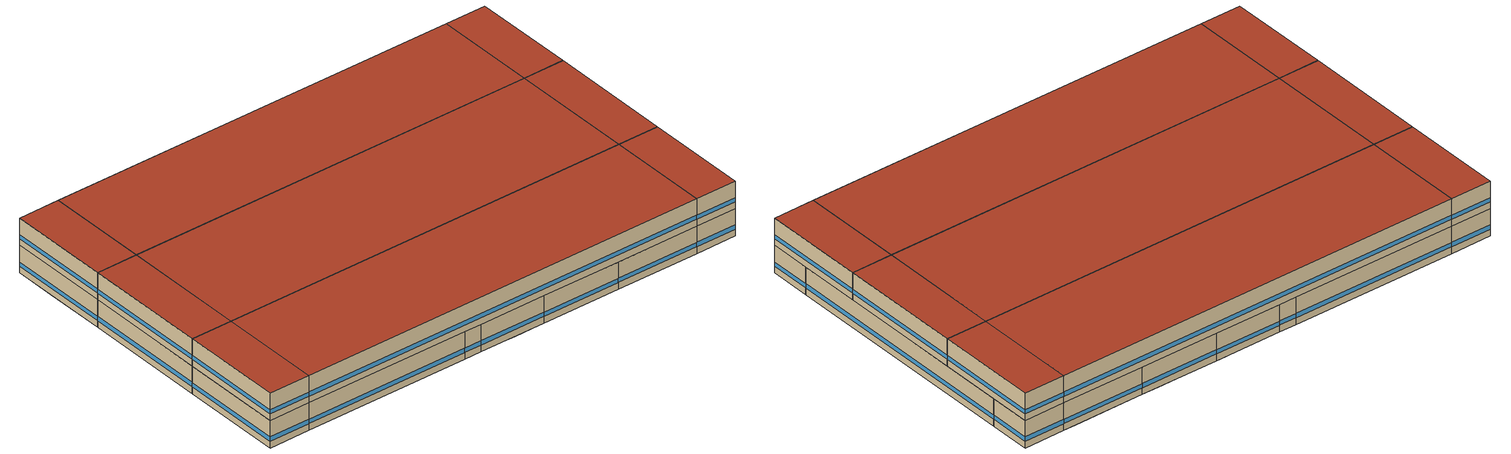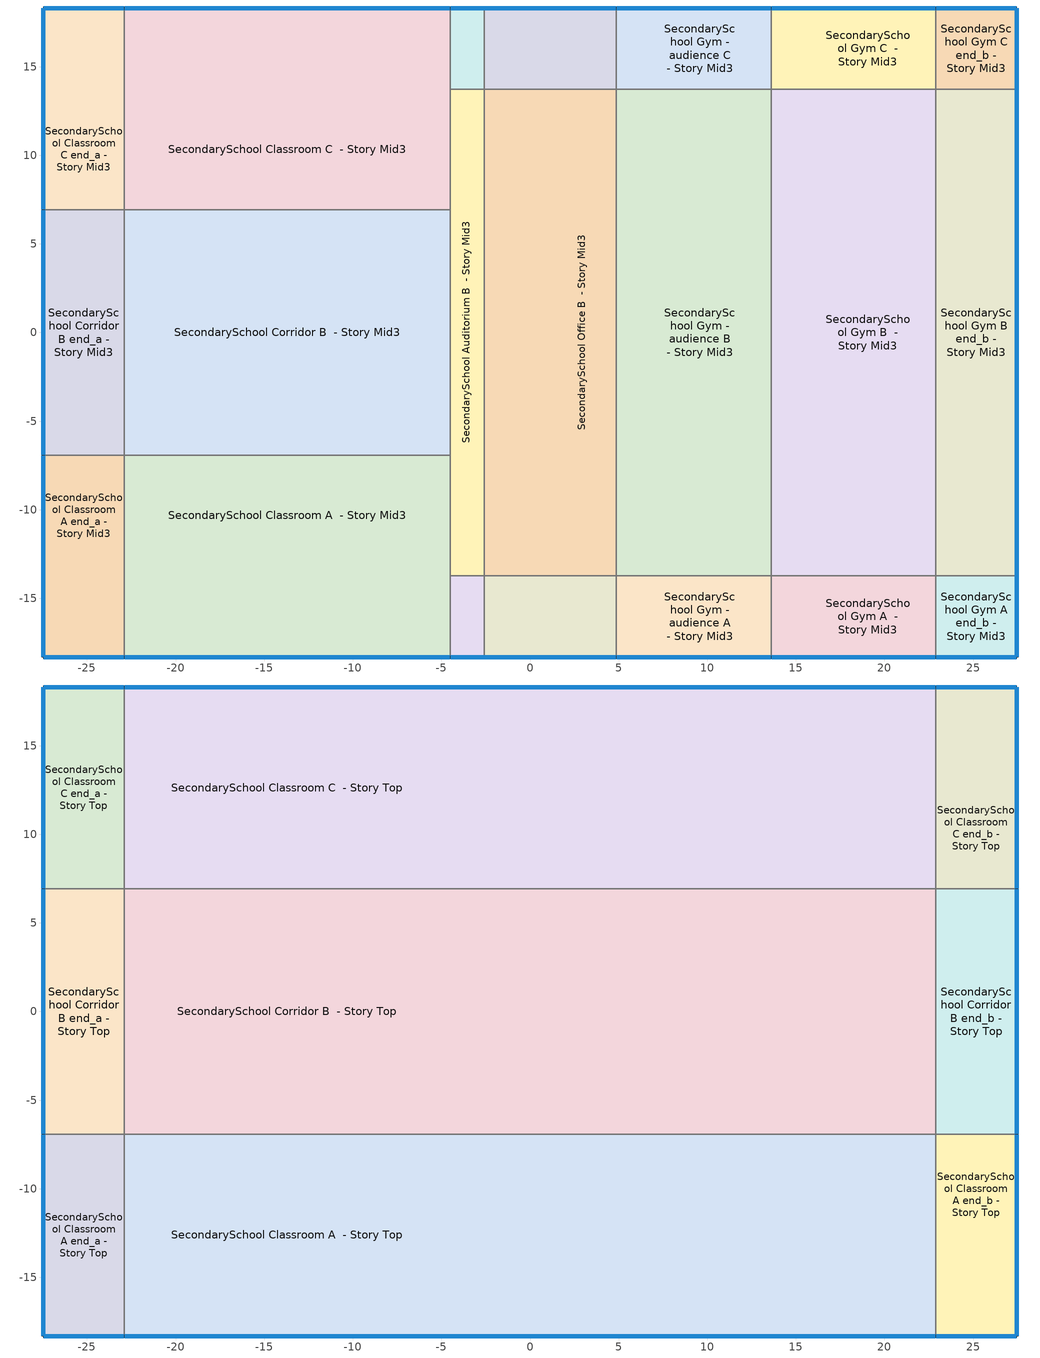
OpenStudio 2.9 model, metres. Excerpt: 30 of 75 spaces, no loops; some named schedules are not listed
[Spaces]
SecondarySchool Classroom A end_a - Story Mid3
 floor to Office WholeBuilding - Lg Office A end_a - Story Mid2: -22.9,-13.74 -22.9,-18.31 -27.47,-18.31 -27.47,-13.74 z9.14
 floor to Office WholeBuilding - Lg Office B end_a - Story Mid2: -22.9,-6.92 -22.9,-13.74 -27.47,-13.74 -27.47,-6.92 z9.14
 wall outside: -27.47,-6.92 -27.47,-18.31 -22.9,-18.31 z9.14:12.19
 wall to SecondarySchool Corridor B end_a - Story Mid3: -22.9,-6.92 -27.47,-6.92 z9.14:12.19
 wall to SecondarySchool Classroom A  - Story Mid3: -22.9,-18.31 -22.9,-6.92 z9.14:12.19
 window: -27.44,-18.31 -22.92,-18.31 / -27.47,-6.95 -27.47,-18.29 z9.91:10.37
SecondarySchool Corridor B end_a - Story Mid3
 floor to Office WholeBuilding - Lg Office B end_a - Story Mid2: -27.47,-6.92 -27.47,6.92 -22.9,6.92 -22.9,-6.92 z9.14
 wall outside: -27.47,6.92 -27.47,-6.92 z9.14:12.19
 wall to SecondarySchool Classroom C end_a - Story Mid3: -22.9,6.92 -27.47,6.92 z9.14:12.19
 wall to SecondarySchool Corridor B  - Story Mid3: -22.9,-6.92 -22.9,6.92 z9.14:12.19
 window: -27.47,6.9 -27.47,-6.9 z9.91:10.36
SecondarySchool Classroom C end_a - Story Mid3
 floor to Office WholeBuilding - Lg Office B end_a - Story Mid2: -22.9,13.74 -22.9,6.92 -27.47,6.92 -27.47,13.74 z9.14
 floor to Office WholeBuilding - Lg Office C end_a - Story Mid2: -22.9,18.31 -22.9,13.74 -27.47,13.74 -27.47,18.31 z9.14
 wall outside: -22.9,18.31 -27.47,18.31 -27.47,6.92 z9.14:12.19
 wall to SecondarySchool Classroom C  - Story Mid3: -22.9,6.92 -22.9,18.31 z9.14:12.19
 window: -22.92,18.31 -27.44,18.31 / -27.47,18.29 -27.47,6.95 z9.91:10.37
SecondarySchool Classroom A  - Story Mid3
 floor to Office WholeBuilding - Lg Office A  - Story Mid2: -4.5,-13.74 -4.5,-18.31 -22.9,-18.31 -22.9,-13.74 z9.14
 floor to Office WholeBuilding - Lg Office B  - Story Mid2: -4.5,-6.92 -4.5,-13.74 -22.9,-13.74 -22.9,-6.92 z9.14
 wall outside: -22.9,-18.31 -4.5,-18.31 z9.14:12.19
 wall to SecondarySchool Corridor B  - Story Mid3: -4.5,-6.92 -22.9,-6.92 z9.14:12.19
 wall to SecondarySchool Auditorium A  - Story Mid3: -4.5,-18.31 -4.5,-13.74 z9.14:12.19
 wall to SecondarySchool Auditorium B  - Story Mid3: -4.5,-13.74 -4.5,-6.92 z9.14:12.19
 window: -22.87,-18.31 -4.53,-18.31 z9.91:10.36
SecondarySchool Corridor B  - Story Mid3
 floor to Office WholeBuilding - Lg Office B  - Story Mid2: -22.9,-6.92 -22.9,6.92 -4.5,6.92 -4.5,-6.92 z9.14
 wall to SecondarySchool Classroom C  - Story Mid3: -4.5,6.92 -22.9,6.92 z9.14:12.19
 wall to SecondarySchool Auditorium B  - Story Mid3: -4.5,-6.92 -4.5,6.92 z9.14:12.19
SecondarySchool Classroom C  - Story Mid3
 floor to Office WholeBuilding - Lg Office B  - Story Mid2: -4.5,13.74 -4.5,6.92 -22.9,6.92 -22.9,13.74 z9.14
 floor to Office WholeBuilding - Lg Office C  - Story Mid2: -4.5,18.31 -4.5,13.74 -22.9,13.74 -22.9,18.31 z9.14
 wall outside: -4.5,18.31 -22.9,18.31 z9.14:12.19
 wall to SecondarySchool Auditorium B  - Story Mid3: -4.5,6.92 -4.5,13.74 z9.14:12.19
 wall to SecondarySchool Auditorium C  - Story Mid3: -4.5,13.74 -4.5,18.31 z9.14:12.19
 window: -4.53,18.31 -22.87,18.31 z9.91:10.36
SecondarySchool Auditorium A  - Story Mid3
 floor to Office WholeBuilding - Lg Office A  - Story Mid2: -2.6,-13.74 -2.6,-18.31 -4.5,-18.31 -4.5,-13.74 z9.14
 wall outside: -4.5,-18.31 -2.6,-18.31 z9.14:12.19
 wall to SecondarySchool Auditorium B  - Story Mid3: -2.6,-13.74 -4.5,-13.74 z9.14:12.19
 wall to SecondarySchool Office A  - Story Mid3: -2.6,-18.31 -2.6,-13.74 z9.14:12.19
 window: -4.48,-18.31 -2.62,-18.31 z9.91:10.38
SecondarySchool Auditorium B  - Story Mid3
 floor to Office WholeBuilding - Lg Office B  - Story Mid2: -2.6,13.74 -2.6,-13.74 -4.5,-13.74 -4.5,13.74 z9.14
 wall to SecondarySchool Auditorium C  - Story Mid3: -2.6,13.74 -4.5,13.74 z9.14:12.19
 wall to SecondarySchool Office B  - Story Mid3: -2.6,-13.74 -2.6,13.74 z9.14:12.19
SecondarySchool Auditorium C  - Story Mid3
 floor to Office WholeBuilding - Lg Office C  - Story Mid2: -2.6,18.31 -2.6,13.74 -4.5,13.74 -4.5,18.31 z9.14
 wall outside: -2.6,18.31 -4.5,18.31 z9.14:12.19
 wall to SecondarySchool Office C  - Story Mid3: -2.6,13.74 -2.6,18.31 z9.14:12.19
 window: -2.62,18.31 -4.48,18.31 z9.91:10.38
SecondarySchool Office A  - Story Mid3
 floor to Office WholeBuilding - Lg Office A  - Story Mid2: 0,-13.74 0,-18.31 -2.6,-18.31 -2.6,-13.74 z9.14
 floor to SecondarySchool Kitchen A  - Story Mid2: 1.51,-13.74 1.51,-18.31 0,-18.31 0,-13.74 z9.14
 floor to SecondarySchool Lobby A  - Story Mid2: 4.45,-13.74 4.45,-18.31 1.51,-18.31 1.51,-13.74 z9.14
 floor to SecondarySchool Restroom A  - Story Mid2: 4.86,-13.74 4.86,-18.31 4.45,-18.31 4.45,-13.74 z9.14
 wall outside: -2.6,-18.31 4.86,-18.31 z9.14:12.19
 wall to SecondarySchool Office B  - Story Mid3: 4.86,-13.74 -2.6,-13.74 z9.14:12.19
 wall to SecondarySchool Gym - audience A  - Story Mid3: 4.86,-18.31 4.86,-13.74 z9.14:12.19
 window: -2.57,-18.31 4.84,-18.31 z9.91:10.37
SecondarySchool Office B  - Story Mid3
 floor to Office WholeBuilding - Lg Office B  - Story Mid2: 0,13.74 0,-13.74 -2.6,-13.74 -2.6,13.74 z9.14
 floor to SecondarySchool Kitchen B  - Story Mid2: 1.51,13.74 1.51,-13.74 0,-13.74 0,13.74 z9.14
 floor to SecondarySchool Lobby B  - Story Mid2: 4.45,13.74 4.45,-13.74 1.51,-13.74 1.51,13.74 z9.14
 floor to SecondarySchool Restroom B  - Story Mid2: 4.86,13.74 4.86,-13.74 4.45,-13.74 4.45,13.74 z9.14
 wall to SecondarySchool Office C  - Story Mid3: 4.86,13.74 -2.6,13.74 z9.14:12.19
 wall to SecondarySchool Gym - audience B  - Story Mid3: 4.86,-13.74 4.86,13.74 z9.14:12.19
SecondarySchool Office C  - Story Mid3
 floor to Office WholeBuilding - Lg Office C  - Story Mid2: 0,18.31 0,13.74 -2.6,13.74 -2.6,18.31 z9.14
 floor to SecondarySchool Kitchen C  - Story Mid2: 1.51,18.31 1.51,13.74 0,13.74 0,18.31 z9.14
 floor to SecondarySchool Lobby C  - Story Mid2: 4.45,18.31 4.45,13.74 1.51,13.74 1.51,18.31 z9.14
 floor to SecondarySchool Restroom C  - Story Mid2: 4.86,18.31 4.86,13.74 4.45,13.74 4.45,18.31 z9.14
 wall outside: 4.86,18.31 -2.6,18.31 z9.14:12.19
 wall to SecondarySchool Gym - audience C  - Story Mid3: 4.86,13.74 4.86,18.31 z9.14:12.19
 window: 4.84,18.31 -2.57,18.31 z9.91:10.37
SecondarySchool Gym - audience A  - Story Mid3
 floor to SecondarySchool Cafeteria A  - Story Mid2: 11.77,-13.74 11.77,-18.31 7.39,-18.31 7.39,-13.74 z9.14
 floor to SecondarySchool Mechanical A  - Story Mid2: 13.61,-13.74 13.61,-18.31 11.77,-18.31 11.77,-13.74 z9.14
 floor to SecondarySchool Restroom A  - Story Mid2: 7.39,-13.74 7.39,-18.31 4.86,-18.31 4.86,-13.74 z9.14
 wall outside: 4.86,-18.31 13.61,-18.31 z9.14:12.19
 wall to SecondarySchool Gym - audience B  - Story Mid3: 13.61,-13.74 4.86,-13.74 z9.14:12.19
 wall to SecondarySchool Gym A  - Story Mid3: 13.61,-18.31 13.61,-13.74 z9.14:12.19
 window: 4.89,-18.31 13.59,-18.31 z9.91:10.37
SecondarySchool Gym - audience B  - Story Mid3
 floor to SecondarySchool Cafeteria B  - Story Mid2: 11.77,13.74 11.77,-13.74 7.39,-13.74 7.39,13.74 z9.14
 floor to SecondarySchool Mechanical B  - Story Mid2: 13.61,13.74 13.61,-13.74 11.77,-13.74 11.77,13.74 z9.14
 floor to SecondarySchool Restroom B  - Story Mid2: 7.39,13.74 7.39,-13.74 4.86,-13.74 4.86,13.74 z9.14
 wall to SecondarySchool Gym - audience C  - Story Mid3: 13.61,13.74 4.86,13.74 z9.14:12.19
 wall to SecondarySchool Gym B  - Story Mid3: 13.61,-13.74 13.61,13.74 z9.14:12.19
SecondarySchool Gym - audience C  - Story Mid3
 floor to SecondarySchool Cafeteria C  - Story Mid2: 11.77,18.31 11.77,13.74 7.39,13.74 7.39,18.31 z9.14
 floor to SecondarySchool Mechanical C  - Story Mid2: 13.61,18.31 13.61,13.74 11.77,13.74 11.77,18.31 z9.14
 floor to SecondarySchool Restroom C  - Story Mid2: 7.39,18.31 7.39,13.74 4.86,13.74 4.86,18.31 z9.14
 wall outside: 13.61,18.31 4.86,18.31 z9.14:12.19
 wall to SecondarySchool Gym C  - Story Mid3: 13.61,13.74 13.61,18.31 z9.14:12.19
 window: 13.59,18.31 4.89,18.31 z9.91:10.37
SecondarySchool Gym A  - Story Mid3
 floor to SecondarySchool Auditorium A  - Story Mid2: 21.58,-13.74 21.58,-18.31 16.56,-18.31 16.56,-13.74 z9.14
 floor to SecondarySchool Library A  - Story Mid2: 22.9,-13.74 22.9,-18.31 21.58,-18.31 21.58,-13.74 z9.14
 floor to SecondarySchool Mechanical A  - Story Mid2: 16.56,-13.74 16.56,-18.31 13.61,-18.31 13.61,-13.74 z9.14
 wall outside: 13.61,-18.31 22.9,-18.31 z9.14:12.19
 wall to SecondarySchool Gym B  - Story Mid3: 22.9,-13.74 13.61,-13.74 z9.14:12.19
 wall to SecondarySchool Gym A end_b - Story Mid3: 22.9,-18.31 22.9,-13.74 z9.14:12.19
 window: 13.64,-18.31 22.87,-18.31 z9.91:10.37
SecondarySchool Gym B  - Story Mid3
 floor to SecondarySchool Auditorium B  - Story Mid2: 21.58,13.74 21.58,-13.74 16.56,-13.74 16.56,13.74 z9.14
 floor to SecondarySchool Library B  - Story Mid2: 22.9,13.74 22.9,-13.74 21.58,-13.74 21.58,13.74 z9.14
 floor to SecondarySchool Mechanical B  - Story Mid2: 16.56,13.74 16.56,-13.74 13.61,-13.74 13.61,13.74 z9.14
 wall to SecondarySchool Gym C  - Story Mid3: 22.9,13.74 13.61,13.74 z9.14:12.19
 wall to SecondarySchool Gym B end_b - Story Mid3: 22.9,-13.74 22.9,13.74 z9.14:12.19
SecondarySchool Gym C  - Story Mid3
 floor to SecondarySchool Auditorium C  - Story Mid2: 21.58,18.31 21.58,13.74 16.56,13.74 16.56,18.31 z9.14
 floor to SecondarySchool Library C  - Story Mid2: 22.9,18.31 22.9,13.74 21.58,13.74 21.58,18.31 z9.14
 floor to SecondarySchool Mechanical C  - Story Mid2: 16.56,18.31 16.56,13.74 13.61,13.74 13.61,18.31 z9.14
 wall outside: 22.9,18.31 13.61,18.31 z9.14:12.19
 wall to SecondarySchool Gym C end_b - Story Mid3: 22.9,13.74 22.9,18.31 z9.14:12.19
 window: 22.87,18.31 13.64,18.31 z9.91:10.37
SecondarySchool Gym A end_b - Story Mid3
 floor to SecondarySchool Library A  - Story Mid2: 22.9,-18.31 22.9,-13.74 27.47,-13.74 27.47,-18.31 z9.14
 wall outside: 22.9,-18.31 27.47,-18.31 27.47,-13.74 z9.14:12.19
 wall to SecondarySchool Gym B end_b - Story Mid3: 27.47,-13.74 22.9,-13.74 z9.14:12.19
 window: 27.47,-18.29 27.47,-13.77 / 22.92,-18.31 27.44,-18.31 z9.91:10.37
SecondarySchool Gym B end_b - Story Mid3
 floor to SecondarySchool Library B  - Story Mid2: 22.9,-13.74 22.9,13.74 27.47,13.74 27.47,-13.74 z9.14
 wall outside: 27.47,-13.74 27.47,13.74 z9.14:12.19
 wall to SecondarySchool Gym C end_b - Story Mid3: 27.47,13.74 22.9,13.74 z9.14:12.19
 window: 27.47,-13.71 27.47,13.71 z9.91:10.36
SecondarySchool Gym C end_b - Story Mid3
 floor to SecondarySchool Library C  - Story Mid2: 22.9,13.74 22.9,18.31 27.47,18.31 27.47,13.74 z9.14
 wall outside: 27.47,13.74 27.47,18.31 22.9,18.31 z9.14:12.19
 window: 27.44,18.31 22.92,18.31 / 27.47,13.77 27.47,18.29 z9.91:10.37
SecondarySchool Classroom A end_a - Story Top
 floor to SecondarySchool Classroom A end_a - Story Mid3: -27.47,-18.31 -27.47,-6.92 -22.9,-6.92 -22.9,-18.31 z12.19
 wall outside: -27.47,-6.92 -27.47,-18.31 -22.9,-18.31 z12.19:15.24
 wall to SecondarySchool Corridor B end_a - Story Top: -22.9,-6.92 -27.47,-6.92 z12.19:15.24
 wall to SecondarySchool Classroom A  - Story Top: -22.9,-18.31 -22.9,-6.92 z12.19:15.24
 window: -27.47,-6.95 -27.47,-18.29 z12.95:13.41; -27.44,-18.31 -22.92,-18.31 z12.95:13.42
 roof outside: -22.9,-18.31 -22.9,-6.92 -27.47,-6.92 -27.47,-18.31 z15.24
SecondarySchool Corridor B end_a - Story Top
 floor to SecondarySchool Corridor B end_a - Story Mid3: -27.47,-6.92 -27.47,6.92 -22.9,6.92 -22.9,-6.92 z12.19
 wall outside: -27.47,6.92 -27.47,-6.92 z12.19:15.24
 wall to SecondarySchool Classroom C end_a - Story Top: -22.9,6.92 -27.47,6.92 z12.19:15.24
 wall to SecondarySchool Corridor B  - Story Top: -22.9,-6.92 -22.9,6.92 z12.19:15.24
 window: -27.47,6.9 -27.47,-6.9 z12.95:13.41
 roof outside: -22.9,-6.92 -22.9,6.92 -27.47,6.92 -27.47,-6.92 z15.24
SecondarySchool Classroom C end_a - Story Top
 floor to SecondarySchool Classroom C end_a - Story Mid3: -27.47,6.92 -27.47,18.31 -22.9,18.31 -22.9,6.92 z12.19
 wall outside: -22.9,18.31 -27.47,18.31 -27.47,6.92 z12.19:15.24
 wall to SecondarySchool Classroom C  - Story Top: -22.9,6.92 -22.9,18.31 z12.19:15.24
 window: -27.47,18.29 -27.47,6.95 z12.95:13.41; -22.92,18.31 -27.44,18.31 z12.95:13.42
 roof outside: -22.9,6.92 -22.9,18.31 -27.47,18.31 -27.47,6.92 z15.24
SecondarySchool Classroom A  - Story Top
 floor to SecondarySchool Auditorium A  - Story Mid3: -2.6,-13.74 -2.6,-18.31 -4.5,-18.31 -4.5,-13.74 z12.19
 floor to SecondarySchool Auditorium B  - Story Mid3: -2.6,-6.92 -2.6,-13.74 -4.5,-13.74 -4.5,-6.92 z12.19
 floor to SecondarySchool Gym - audience A  - Story Mid3: 13.61,-13.74 13.61,-18.31 4.86,-18.31 4.86,-13.74 z12.19
 floor to SecondarySchool Classroom A  - Story Mid3: -4.5,-6.92 -4.5,-18.31 -22.9,-18.31 -22.9,-6.92 z12.19
 floor to SecondarySchool Gym - audience B  - Story Mid3: 13.61,-6.92 13.61,-13.74 4.86,-13.74 4.86,-6.92 z12.19
 floor to SecondarySchool Gym A  - Story Mid3: 22.9,-13.74 22.9,-18.31 13.61,-18.31 13.61,-13.74 z12.19
 floor to SecondarySchool Office A  - Story Mid3: 4.86,-13.74 4.86,-18.31 -2.6,-18.31 -2.6,-13.74 z12.19
 floor to SecondarySchool Gym B  - Story Mid3: 22.9,-6.92 22.9,-13.74 13.61,-13.74 13.61,-6.92 z12.19
 floor to SecondarySchool Office B  - Story Mid3: 4.86,-6.92 4.86,-13.74 -2.6,-13.74 -2.6,-6.92 z12.19
 wall outside: -22.9,-18.31 22.9,-18.31 z12.19:15.24
 wall to SecondarySchool Corridor B  - Story Top: 22.9,-6.92 -22.9,-6.92 z12.19:15.24
 wall to SecondarySchool Classroom A end_b - Story Top: 22.9,-18.31 22.9,-6.92 z12.19:15.24
 window: -22.87,-18.31 22.87,-18.31 z12.95:13.41
 roof outside: 22.9,-18.31 22.9,-6.92 -22.9,-6.92 -22.9,-18.31 z15.24
SecondarySchool Corridor B  - Story Top
 floor to SecondarySchool Auditorium B  - Story Mid3: -2.6,6.92 -2.6,-6.92 -4.5,-6.92 -4.5,6.92 z12.19
 floor to SecondarySchool Gym - audience B  - Story Mid3: 13.61,6.92 13.61,-6.92 4.86,-6.92 4.86,6.92 z12.19
 floor to SecondarySchool Corridor B  - Story Mid3: -4.5,6.92 -4.5,-6.92 -22.9,-6.92 -22.9,6.92 z12.19
 floor to SecondarySchool Gym B  - Story Mid3: 22.9,6.92 22.9,-6.92 13.61,-6.92 13.61,6.92 z12.19
 floor to SecondarySchool Office B  - Story Mid3: 4.86,6.92 4.86,-6.92 -2.6,-6.92 -2.6,6.92 z12.19
 wall to SecondarySchool Classroom C  - Story Top: 22.9,6.92 -22.9,6.92 z12.19:15.24
 wall to SecondarySchool Corridor B end_b - Story Top: 22.9,-6.92 22.9,6.92 z12.19:15.24
 roof outside: 22.9,-6.92 22.9,6.92 -22.9,6.92 -22.9,-6.92 z15.24
SecondarySchool Classroom C  - Story Top
 floor to SecondarySchool Auditorium B  - Story Mid3: -2.6,13.74 -2.6,6.92 -4.5,6.92 -4.5,13.74 z12.19
 floor to SecondarySchool Auditorium C  - Story Mid3: -2.6,18.31 -2.6,13.74 -4.5,13.74 -4.5,18.31 z12.19
 floor to SecondarySchool Gym - audience B  - Story Mid3: 13.61,13.74 13.61,6.92 4.86,6.92 4.86,13.74 z12.19
 floor to SecondarySchool Classroom C  - Story Mid3: -4.5,18.31 -4.5,6.92 -22.9,6.92 -22.9,18.31 z12.19
 floor to SecondarySchool Gym - audience C  - Story Mid3: 13.61,18.31 13.61,13.74 4.86,13.74 4.86,18.31 z12.19
 floor to SecondarySchool Gym B  - Story Mid3: 22.9,13.74 22.9,6.92 13.61,6.92 13.61,13.74 z12.19
 floor to SecondarySchool Office B  - Story Mid3: 4.86,13.74 4.86,6.92 -2.6,6.92 -2.6,13.74 z12.19
 floor to SecondarySchool Gym C  - Story Mid3: 22.9,18.31 22.9,13.74 13.61,13.74 13.61,18.31 z12.19
 floor to SecondarySchool Office C  - Story Mid3: 4.86,18.31 4.86,13.74 -2.6,13.74 -2.6,18.31 z12.19
 wall outside: 22.9,18.31 -22.9,18.31 z12.19:15.24
 wall to SecondarySchool Classroom C end_b - Story Top: 22.9,6.92 22.9,18.31 z12.19:15.24
 window: 22.87,18.31 -22.87,18.31 z12.95:13.41
 roof outside: 22.9,6.92 22.9,18.31 -22.9,18.31 -22.9,6.92 z15.24
SecondarySchool Classroom A end_b - Story Top
 floor to SecondarySchool Gym A end_b - Story Mid3: 27.47,-13.74 27.47,-18.31 22.9,-18.31 22.9,-13.74 z12.19
 floor to SecondarySchool Gym B end_b - Story Mid3: 27.47,-6.92 27.47,-13.74 22.9,-13.74 22.9,-6.92 z12.19
 wall outside: 22.9,-18.31 27.47,-18.31 27.47,-6.92 z12.19:15.24
 wall to SecondarySchool Corridor B end_b - Story Top: 27.47,-6.92 22.9,-6.92 z12.19:15.24
 window: 22.92,-18.31 27.44,-18.31 z12.95:13.42; 27.47,-18.29 27.47,-6.95 z12.95:13.41
 roof outside: 27.47,-18.31 27.47,-6.92 22.9,-6.92 22.9,-18.31 z15.24
SecondarySchool Corridor B end_b - Story Top
 floor to SecondarySchool Gym B end_b - Story Mid3: 22.9,-6.92 22.9,6.92 27.47,6.92 27.47,-6.92 z12.19
 wall outside: 27.47,-6.92 27.47,6.92 z12.19:15.24
 wall to SecondarySchool Classroom C end_b - Story Top: 27.47,6.92 22.9,6.92 z12.19:15.24
 window: 27.47,-6.9 27.47,6.9 z12.95:13.41
 roof outside: 27.47,-6.92 27.47,6.92 22.9,6.92 22.9,-6.92 z15.24
SecondarySchool Classroom C end_b - Story Top
 floor to SecondarySchool Gym B end_b - Story Mid3: 27.47,13.74 27.47,6.92 22.9,6.92 22.9,13.74 z12.19
 floor to SecondarySchool Gym C end_b - Story Mid3: 27.47,18.31 27.47,13.74 22.9,13.74 22.9,18.31 z12.19
 wall outside: 27.47,6.92 27.47,18.31 22.9,18.31 z12.19:15.24
 window: 27.47,6.95 27.47,18.29 z12.95:13.41; 27.44,18.31 22.92,18.31 z12.95:13.42
 roof outside: 27.47,6.92 27.47,18.31 22.9,18.31 22.9,6.92 z15.24
[Site]
Buffalo Niagara Intl Ap_NY_USA: Latitude {deg}=42.93; Longitude {deg}=-78.73; Time Zone {hr}=-5; Elevation {m}=215; Terrain=City
[Site:WaterMainsTemperature]
Calculation Method=Correlation; Annual Average Outdoor Air Temperature {C}=8.96667; Maximum Difference In Monthly Average Outdoor Air Temperatures {deltaC}=26.2
[SizingPeriod:DesignDay] Barometric Pressure {Pa}=98769; Sky Clearness=0; Rain Indicator=0; Snow Indicator=0; Day of Month=21; Daylight Saving Time Indicator=0; Humidity Indicating Type=Wetbulb; Dry-Bulb Temperature Range Modifier Type=DefaultMultipliers
Name | Maximum Dry-Bulb Temperature {C} | Daily Dry-Bulb Temperature Range {deltaC} | Humidity Indicating Conditions at Maximum Dry-Bulb | Wind Speed {m/s} | Wind Direction {deg} | Month | Day Type | Solar Model Indicator | ASHRAE Taub | ASHRAE Taud
Buffalo Niagara Intl Ap Ann Clg .4% Condns DB=>MWB 1 | 30.3 | 9.3 | 21.8 | 5.7 | 240 | 7 | SummerDesignDay | ASHRAETau | 0.462 | 2.001
Buffalo Niagara Intl Ap Ann Clg .4% Condns WB=>MDB 1 | 27.8 | 9.3 | 23.8 | 5.7 | 240 | 7 | SummerDesignDay | ASHRAETau | 0.462 | 2.001
Buffalo Niagara Intl Ap Ann Htg 99.6% Condns DB 1 | -16.3 | 0 | -16.3 | 5.1 | 270 | 1 | WinterDesignDay | ASHRAEClearSky
[ClimateZones]
Climate Zone Institution Name 1=ASHRAE; Climate Zone Document Name 1=ANSI/ASHRAE Standard 169; Climate Zone Document Year 1=2006; Climate Zone Value 1=6A
[Building]
DOE Ref Pre-1980|LargeOffice|SecondarySchool: Default Construction Set=Res DOE Ref Pre-1980 - Office - ASHRAE 169-2013-6A; Standards Building Type=Office
[Site:GroundTemperature:BuildingSurface]
19.527, 19.502, 19.536, 19.598, 20.002, 21.64, 22.225, 22.375, 21.449, 20.121, 19.802, 19.633
[DefaultConstructionSet]
Res DOE Ref Pre-1980 - Office - ASHRAE 169-2013-6A: Default Exterior Surface Constructions=Default Surface Constructions 1; Default Interior Surface Constructions=Default Surface Constructions 2; Default Ground Contact Surface Constructions=Default Surface Constructions 3; Default Exterior SubSurface Constructions=Default Sub Surface Constructions 1; Default Interior SubSurface Constructions=Default Sub Surface Constructions 2; Interior Partition Construction=Typical Interior Partition
[DefaultSurfaceConstructions]
Name | Floor Construction | Wall Construction | Roof Ceiling Construction
Default Surface Constructions 1 | Typical Insulated Exterior Mass Floor | Typical Insulated Exterior Mass Wall R-6.9 | Typical IEAD Roof R-16.67
Default Surface Constructions 2 | Typical Interior Floor | Typical Interior Wall | Typical Interior Ceiling
Default Surface Constructions 3 | ext-slab-mass | Typical Insulated Basement Mass Wall
[Construction]
Typical Insulated Exterior Mass Floor: 4 in. Normalweight Concrete Floor, Typical Carpet Pad
Typical Insulated Exterior Mass Wall R-6.9: 1IN Stucco, 8IN CONCRETE HW RefBldg, Typical Insulation R-4.51, 1/2IN Gypsum
Typical IEAD Roof R-16.67: Roof Membrane, Typical Insulation R-15.55, Metal Roof Surface
Typical Interior Floor: 100mm Normalweight concrete floor, CP02 CARPET PAD
Typical Interior Wall: G01 13mm gypsum board, G01 13mm gypsum board
Typical Interior Ceiling: CP02 CARPET PAD, 100mm Normalweight concrete floor
ext-slab-mass: HW CONCRETE, CP02 CARPET PAD
Typical Insulated Basement Mass Wall: 8 in. Concrete Block Basement Wall
U 0.62 SHGC 0.41 Simple Glazing Window U-0.62 SHGC 0.41: U 0.62 SHGC 0.41 Simple Glazing U-1.23 SHGC 0.41
U 0.62 SHGC 0.41 Simple Glazing Window U-0.62 SHGC 0.41 1: U 0.62 SHGC 0.41 Simple Glazing U-1.23 SHGC 0.41 1
Typical Insulated Metal Door: F08 Metal surface, Typical Insulation
U 0.88 SHGC 0.16 Sgl Ref-A-L Clr 6mm: REF A CLEAR LO 6MM
Typical Overhead Door: Typical Insulation
Typical Interior Window: Clear 3mm
Typical Interior Door; Typical Interior Partition: G05 25mm wood
InteriorFurnishings 1: Std Wood 6inch 1
[Material:NoMass] Roughness=Smooth; Thermal Absorptance=0.9; Solar Absorptance=0.7
Name | Thermal Resistance {m2-K/W} | Visible Absorptance
Typical Insulation R-4.51 | 0.793917 | 0.7
Typical Carpet Pad; CP02 CARPET PAD | 0.21648 | 0.8
Typical Insulation R-15.55 | 2.73841 | 0.7
Typical Insulation | 0.0282222 | 0.7
[Material]
Name | Roughness | Thickness {m} | Conductivity {W/m-K} | Density {kg/m3} | Specific Heat {J/kg-K} | Thermal Absorptance | Solar Absorptance | Visible Absorptance
4 in. Normalweight Concrete Floor | MediumRough | 0.1016 | 2.31 | 2322 | 832 | 0.9 | 0.7 | 0.7
1IN Stucco | Smooth | 0.0253 | 0.6918 | 1858 | 837 | 0.9 | 0.7 | 0.92
8IN CONCRETE HW RefBldg | Rough | 0.2032 | 1.311 | 2240 | 836.8 | 0.9 | 0.7 | 0.7
1/2IN Gypsum | Smooth | 0.0127 | 0.16 | 784.9 | 830 | 0.9 | 0.4 | 0.4
Roof Membrane | VeryRough | 0.0095 | 0.16 | 1121.29 | 1460 | 0.9 | 0.7 | 0.7
Metal Roof Surface; F08 Metal surface | Smooth | 0.0008 | 45.28 | 7824 | 500 | 0.9 | 0.7 | 0.7
100mm Normalweight concrete floor | MediumRough | 0.1016 | 2.31045 | 2322 | 832.557 |  | 0 | 0
G01 13mm gypsum board | Smooth | 0.0127 | 0.160031 | 800.001 | 1090.73 | 0.9 | 0.7 | 0.5
HW CONCRETE | Rough | 0.1016 | 1.31125 | 2240 | 837.36 | 0.9 | 0.7 | 0.7
8 in. Concrete Block Basement Wall | MediumRough | 0.2032 | 1.326 | 1842 | 912 | 0.9 | 0.7 | 0.7
G05 25mm wood | MediumSmooth | 0.0254 | 0.15 | 608 | 1630 | 0.9 | 0.5 | 0.5
Std Wood 6inch 1 | MediumSmooth | 0.15 | 0.12 | 540 | 1210 | 0.9 | 0.7 | 0.7
[DefaultSubSurfaceConstructions]
Name | Fixed Window Construction | Operable Window Construction | Door Construction | Glass Door Construction | Overhead Door Construction | Tubular Daylight Dome Construction | Tubular Daylight Diffuser Construction
Default Sub Surface Constructions 1 | U 0.62 SHGC 0.41 Simple Glazing Window U-0.62 SHGC 0.41 | U 0.62 SHGC 0.41 Simple Glazing Window U-0.62 SHGC 0.41 1 | Typical Insulated Metal Door | U 0.88 SHGC 0.16 Sgl Ref-A-L Clr 6mm | Typical Overhead Door | Typical Interior Window | Typical Interior Window
Default Sub Surface Constructions 2 | Typical Interior Window | Typical Interior Window | Typical Interior Door
[WindowMaterial:SimpleGlazingSystem] U-Factor {W/m2-K}=7; Solar Heat Gain Coefficient=0.41; Visible Transmittance=0.32
U 0.62 SHGC 0.41 Simple Glazing U-1.23 SHGC 0.41; U 0.62 SHGC 0.41 Simple Glazing U-1.23 SHGC 0.41 1
[WindowMaterial:Glazing] Optical Data Type=SpectralAverage; Infrared Transmittance at Normal Incidence=0; Front Side Infrared Hemispherical Emissivity=0.84; Conductivity {W/m-K}=0.9; Dirt Correction Factor for Solar and Visible Transmittance=1; Solar Diffusing=No
Name | Thickness {m} | Solar Transmittance at Normal Incidence | Front Side Solar Reflectance at Normal Incidence | Back Side Solar Reflectance at Normal Incidence | Visible Transmittance at Normal Incidence | Front Side Visible Reflectance at Normal Incidence | Back Side Visible Reflectance at Normal Incidence | Back Side Infrared Hemispherical Emissivity
REF A CLEAR LO 6MM | 0.006 | 0.066 | 0.341 | 0.493 | 0.08 | 0.41 | 0.37 | 0.4
Clear 3mm | 0.003 | 0.837 | 0.075 | 0.075 | 0.898 | 0.081 | 0.081 | 0.84
[BuildingStory] Nominal Floor to Floor Height {m}=3.048
Name | Nominal Z Coordinate {m}
Story Mid3 | 9.144
Story Top | 12.192
[Space]
Name | Space Type | Building Story | Thermal Zone
SecondarySchool Classroom A end_a - Story Mid3 | Story Mid3 Blended Space Type | Story Mid3 | Zone SecondarySchool Classroom A end_a - Story Mid3
SecondarySchool Corridor B end_a - Story Mid3 | Story Mid3 Blended Space Type | Story Mid3 | Zone SecondarySchool Corridor B end_a - Story Mid3
SecondarySchool Classroom C end_a - Story Mid3 | Story Mid3 Blended Space Type | Story Mid3 | Zone SecondarySchool Classroom C end_a - Story Mid3
SecondarySchool Classroom A  - Story Mid3 | Story Mid3 Blended Space Type | Story Mid3 | Zone SecondarySchool Classroom A  - Story Mid3
SecondarySchool Corridor B  - Story Mid3 | Story Mid3 Blended Space Type | Story Mid3 | Zone SecondarySchool Corridor B  - Story Mid3
SecondarySchool Classroom C  - Story Mid3 | Story Mid3 Blended Space Type | Story Mid3 | Zone SecondarySchool Classroom C  - Story Mid3
SecondarySchool Auditorium A  - Story Mid3 | Story Mid3 Blended Space Type | Story Mid3 | Zone SecondarySchool Auditorium A  - Story Mid3
SecondarySchool Auditorium B  - Story Mid3 | Story Mid3 Blended Space Type | Story Mid3 | Zone SecondarySchool Auditorium B  - Story Mid3
SecondarySchool Auditorium C  - Story Mid3 | Story Mid3 Blended Space Type | Story Mid3 | Zone SecondarySchool Auditorium C  - Story Mid3
SecondarySchool Office A  - Story Mid3 | Story Mid3 Blended Space Type | Story Mid3 | Zone SecondarySchool Office A  - Story Mid3
SecondarySchool Office B  - Story Mid3 | Story Mid3 Blended Space Type | Story Mid3 | Zone SecondarySchool Office B  - Story Mid3
SecondarySchool Office C  - Story Mid3 | Story Mid3 Blended Space Type | Story Mid3 | Zone SecondarySchool Office C  - Story Mid3
SecondarySchool Gym - audience A  - Story Mid3 | Story Mid3 Blended Space Type | Story Mid3 | Zone SecondarySchool Gym - audience A  - Story Mid3
SecondarySchool Gym - audience B  - Story Mid3 | Story Mid3 Blended Space Type | Story Mid3 | Zone SecondarySchool Gym - audience B  - Story Mid3
SecondarySchool Gym - audience C  - Story Mid3 | Story Mid3 Blended Space Type | Story Mid3 | Zone SecondarySchool Gym - audience C  - Story Mid3
SecondarySchool Gym A  - Story Mid3 | Story Mid3 Blended Space Type | Story Mid3 | Zone SecondarySchool Gym A  - Story Mid3
SecondarySchool Gym B  - Story Mid3 | Story Mid3 Blended Space Type | Story Mid3 | Zone SecondarySchool Gym B  - Story Mid3
SecondarySchool Gym C  - Story Mid3 | Story Mid3 Blended Space Type | Story Mid3 | Zone SecondarySchool Gym C  - Story Mid3
SecondarySchool Gym A end_b - Story Mid3 | Story Mid3 Blended Space Type | Story Mid3 | Zone SecondarySchool Gym A end_b - Story Mid3
SecondarySchool Gym B end_b - Story Mid3 | Story Mid3 Blended Space Type | Story Mid3 | Zone SecondarySchool Gym B end_b - Story Mid3
SecondarySchool Gym C end_b - Story Mid3 | Story Mid3 Blended Space Type | Story Mid3 | Zone SecondarySchool Gym C end_b - Story Mid3
SecondarySchool Classroom A end_a - Story Top | Story Top Blended Space Type | Story Top | Zone SecondarySchool Classroom A end_a - Story Top
SecondarySchool Corridor B end_a - Story Top | Story Top Blended Space Type | Story Top | Zone SecondarySchool Corridor B end_a - Story Top
SecondarySchool Classroom C end_a - Story Top | Story Top Blended Space Type | Story Top | Zone SecondarySchool Classroom C end_a - Story Top
SecondarySchool Classroom A  - Story Top | Story Top Blended Space Type | Story Top | Zone SecondarySchool Classroom A  - Story Top
SecondarySchool Corridor B  - Story Top | Story Top Blended Space Type | Story Top | Zone SecondarySchool Corridor B  - Story Top
SecondarySchool Classroom C  - Story Top | Story Top Blended Space Type | Story Top | Zone SecondarySchool Classroom C  - Story Top
SecondarySchool Classroom A end_b - Story Top | Story Top Blended Space Type | Story Top | Zone SecondarySchool Classroom A end_b - Story Top
SecondarySchool Corridor B end_b - Story Top | Story Top Blended Space Type | Story Top | Zone SecondarySchool Corridor B end_b - Story Top
SecondarySchool Classroom C end_b - Story Top | Story Top Blended Space Type | Story Top | Zone SecondarySchool Classroom C end_b - Story Top
[ThermalZone] Multiplier=1; Use Ideal Air Loads=No
Name | Thermostat
Zone SecondarySchool Classroom A end_a - Story Mid3 | SecondarySchool Classroom - DOE Ref Pre-1980 Thermostat
Zone SecondarySchool Corridor B end_a - Story Mid3 | SecondarySchool Corridor - DOE Ref Pre-1980 Thermostat
Zone SecondarySchool Classroom C end_a - Story Mid3 | SecondarySchool Classroom - DOE Ref Pre-1980 Thermostat 3
Zone SecondarySchool Classroom A  - Story Mid3 | SecondarySchool Classroom - DOE Ref Pre-1980 Thermostat 2
Zone SecondarySchool Corridor B  - Story Mid3 | SecondarySchool Corridor - DOE Ref Pre-1980 Thermostat 1
Zone SecondarySchool Classroom C  - Story Mid3 | SecondarySchool Classroom - DOE Ref Pre-1980 Thermostat 1
Zone SecondarySchool Auditorium A  - Story Mid3 | SecondarySchool Auditorium - DOE Ref Pre-1980 Thermostat
Zone SecondarySchool Auditorium B  - Story Mid3 | SecondarySchool Auditorium - DOE Ref Pre-1980 Thermostat 4
Zone SecondarySchool Auditorium C  - Story Mid3 | SecondarySchool Auditorium - DOE Ref Pre-1980 Thermostat 5
Zone SecondarySchool Office A  - Story Mid3 | SecondarySchool Office - DOE Ref Pre-1980 Thermostat 1
Zone SecondarySchool Office B  - Story Mid3 | SecondarySchool Office - DOE Ref Pre-1980 Thermostat 2
Zone SecondarySchool Office C  - Story Mid3 | SecondarySchool Office - DOE Ref Pre-1980 Thermostat
Zone SecondarySchool Gym - audience A  - Story Mid3 | SecondarySchool Gym - audience - DOE Ref Pre-1980 Thermostat
Zone SecondarySchool Gym - audience B  - Story Mid3 | SecondarySchool Gym - audience - DOE Ref Pre-1980 Thermostat 1
Zone SecondarySchool Gym - audience C  - Story Mid3 | SecondarySchool Gym - audience - DOE Ref Pre-1980 Thermostat 2
Zone SecondarySchool Gym A  - Story Mid3 | SecondarySchool Gym - DOE Ref Pre-1980 Thermostat 3
Zone SecondarySchool Gym B  - Story Mid3 | SecondarySchool Gym - DOE Ref Pre-1980 Thermostat 4
Zone SecondarySchool Gym C  - Story Mid3 | SecondarySchool Gym - DOE Ref Pre-1980 Thermostat
Zone SecondarySchool Gym A end_b - Story Mid3 | SecondarySchool Gym - DOE Ref Pre-1980 Thermostat 2
Zone SecondarySchool Gym B end_b - Story Mid3 | SecondarySchool Gym - DOE Ref Pre-1980 Thermostat 1
Zone SecondarySchool Gym C end_b - Story Mid3 | SecondarySchool Gym - DOE Ref Pre-1980 Thermostat 5
Zone SecondarySchool Classroom A end_a - Story Top | SecondarySchool Classroom - DOE Ref Pre-1980 Thermostat 4
Zone SecondarySchool Corridor B end_a - Story Top | SecondarySchool Corridor - DOE Ref Pre-1980 Thermostat 2
Zone SecondarySchool Classroom C end_a - Story Top | SecondarySchool Classroom - DOE Ref Pre-1980 Thermostat 5
Zone SecondarySchool Classroom A  - Story Top | SecondarySchool Classroom - DOE Ref Pre-1980 Thermostat 6
Zone SecondarySchool Corridor B  - Story Top | SecondarySchool Corridor - DOE Ref Pre-1980 Thermostat 3
Zone SecondarySchool Classroom C  - Story Top | SecondarySchool Classroom - DOE Ref Pre-1980 Thermostat 7
Zone SecondarySchool Classroom A end_b - Story Top | SecondarySchool Classroom - DOE Ref Pre-1980 Thermostat 8
Zone SecondarySchool Corridor B end_b - Story Top | SecondarySchool Corridor - DOE Ref Pre-1980 Thermostat 4
Zone SecondarySchool Classroom C end_b - Story Top | SecondarySchool Classroom - DOE Ref Pre-1980 Thermostat 9
[People:Definition] Number of People Calculation Method=People/Area; Fraction Radiant=0.3
Name | People per Space Floor Area {person/m2}
SecondarySchool Auditorium People Definition; SecondarySchool Gym People Definition | 1.0004
SecondarySchool Office People Definition | 0.0500522
SecondarySchool Gym - audience People Definition | 0.300313
SecondarySchool Corridor People Definition | 0.100212
SecondarySchool Classroom People Definition | 0.249938
[Lights:Definition] Design Level Calculation Method=Watts/Area; Fraction Radiant=0.37; Fraction Visible=0.2
Name | Watts per Space Floor Area {W/m2}
SecondarySchool Auditorium Lights Definition | 12.0556
SecondarySchool Office Lights Definition | 20.1285
SecondarySchool Gym - audience Lights Definition; SecondarySchool Gym Lights Definition | 11.4097
SecondarySchool Corridor Lights Definition | 9.25696
SecondarySchool Classroom Lights Definition | 21.5278
[ElectricEquipment:Definition] Design Level Calculation Method=Watts/Area; Fraction Radiant=0.5
Name | Watts per Space Floor Area {W/m2}
SecondarySchool Auditorium Elec Equip Definition; SecondarySchool Gym - audience Elec Equip Definition; SecondarySchool Gym Elec Equip Definition | 4.9514
SecondarySchool Office Elec Equip Definition | 10.7639
SecondarySchool Corridor Elec Equip Definition | 3.98265
SecondarySchool Classroom Elec Equip Definition | 10.0104
[DesignSpecification:OutdoorAir] Outdoor Air Method=Sum
Name | Outdoor Air Flow per Person {m3/s-person} | Outdoor Air Flow per Floor Area {m3/s-m2}
Blended OA 3 | 0.00866975 | 8.02654e-05
Blended OA 4 | 0.00643223 | 0.000192023
[SpaceInfiltration:DesignFlowRate] Schedule=Always On Discrete; Design Flow Rate Calculation Method=Flow/ExteriorArea; Constant Term Coefficient=1; Temperature Term Coefficient=0; Velocity Term Coefficient=0; Velocity Squared Term Coefficient=0
Name | Space or SpaceType | Flow per Exterior Surface Area {m3/s-m2}
SecondarySchool Auditorium A  - Story Mid3 Infiltration; SecondarySchool Auditorium C  - Story Mid3 Infiltration | Story Mid3 Blended Space Type | 1.0688e-05
SecondarySchool Classroom A  - Story Mid3 Infiltration; SecondarySchool Classroom C  - Story Mid3 Infiltration | Story Mid3 Blended Space Type | 0.000102967
SecondarySchool Classroom A  - Story Top Infiltration; SecondarySchool Classroom C  - Story Top Infiltration | Story Top Blended Space Type | 5.56759e-05
SecondarySchool Classroom A end_a - Story Mid3 Infiltration; SecondarySchool Classroom C end_a - Story Mid3 Infiltration | Story Mid3 Blended Space Type | 8.93664e-05
SecondarySchool Classroom A end_a - Story Top Infiltration; SecondarySchool Classroom A end_b - Story Top Infiltration; SecondarySchool Classroom C end_a - Story Top Infiltration; SecondarySchool Classroom C end_b - Story Top Infiltration | Story Top Blended Space Type | 1.94072e-05
SecondarySchool Corridor B end_a - Story Mid3 Infiltration | Story Mid3 Blended Space Type | 7.7507e-05
SecondarySchool Corridor B end_a - Story Top Infiltration; SecondarySchool Corridor B end_b - Story Top Infiltration | Story Top Blended Space Type | 1.68318e-05
SecondarySchool Gym - audience A  - Story Mid3 Infiltration; SecondarySchool Gym - audience C  - Story Mid3 Infiltration | Story Mid3 Blended Space Type | 4.89805e-05
SecondarySchool Gym A  - Story Mid3 Infiltration; SecondarySchool Gym C  - Story Mid3 Infiltration | Story Mid3 Blended Space Type | 5.19877e-05
SecondarySchool Gym A end_b - Story Mid3 Infiltration; SecondarySchool Gym C end_b - Story Mid3 Infiltration | Story Mid3 Blended Space Type | 5.11934e-05
SecondarySchool Gym B end_b - Story Mid3 Infiltration | Story Mid3 Blended Space Type | 0.000153853
SecondarySchool Office A  - Story Mid3 Infiltration; SecondarySchool Office C  - Story Mid3 Infiltration | Story Mid3 Blended Space Type | 4.17526e-05
[ElectricEquipment] Schedule=SecondarySchool Bldg Equip
Name | Electric Equipment Definition | Space or SpaceType | Multiplier
SecondarySchool Corridor Elec Equip 1 | SecondarySchool Corridor Elec Equip Definition | Story Mid3 Blended Space Type | 0.158003
SecondarySchool Gym - audience Elec Equip 1 | SecondarySchool Gym - audience Elec Equip Definition | Story Mid3 Blended Space Type | 0.15925
SecondarySchool Gym Elec Equip 1 | SecondarySchool Gym Elec Equip Definition | Story Mid3 Blended Space Type | 0.25225
SecondarySchool Classroom Elec Equip 1 | SecondarySchool Classroom Elec Equip Definition | Story Mid3 Blended Space Type | 0.259997
SecondarySchool Auditorium Elec Equip 2 | SecondarySchool Auditorium Elec Equip Definition | Story Mid3 Blended Space Type | 0.03475
SecondarySchool Office Elec Equip 1 | SecondarySchool Office Elec Equip Definition | Story Mid3 Blended Space Type | 0.13575
SecondarySchool Corridor Elec Equip 2 | SecondarySchool Corridor Elec Equip Definition | Story Top Blended Space Type | 0.377997
SecondarySchool Classroom Elec Equip 2 | SecondarySchool Classroom Elec Equip Definition | Story Top Blended Space Type | 0.622003
[Exterior:Lights:Definition]
Name | Design Level {W}
Parking Areas and Drives Def (W/ft^2) | 0.18
Building Facades Def (W/ft^2) | 0.25
Main Entries Def (W/ft) | 30
Other Doors Def (W/ft) | 25
[Exterior:Lights] Schedule=Always On Discrete; Control Option=AstronomicalClock
Name | Exterior Lights Definition | Multiplier
Parking Areas and Drives | Parking Areas and Drives Def (W/ft^2) | 109045
Building Facades | Building Facades Def (W/ft^2) | 6007.99
Main Entries | Main Entries Def (W/ft) | 8.66304
Other Doors | Other Doors Def (W/ft) | 23.6068
[ThermostatSetpoint:DualSetpoint]
Name | Heating Setpoint Temperature Schedule | Cooling Setpoint Temperature Schedule
SecondarySchool Auditorium - DOE Ref Pre-1980 Thermostat; SecondarySchool Auditorium - DOE Ref Pre-1980 Thermostat 4; SecondarySchool Auditorium - DOE Ref Pre-1980 Thermostat 5; SecondarySchool Office - DOE Ref Pre-1980 Thermostat; SecondarySchool Office - DOE Ref Pre-1980 Thermostat 1; SecondarySchool Office - DOE Ref Pre-1980 Thermostat 2; SecondarySchool Gym - audience - DOE Ref Pre-1980 Thermostat; SecondarySchool Gym - audience - DOE Ref Pre-1980 Thermostat 1; SecondarySchool Gym - audience - DOE Ref Pre-1980 Thermostat 2; SecondarySchool Gym - DOE Ref Pre-1980 Thermostat; SecondarySchool Gym - DOE Ref Pre-1980 Thermostat 1; SecondarySchool Gym - DOE Ref Pre-1980 Thermostat 2; SecondarySchool Gym - DOE Ref Pre-1980 Thermostat 3; SecondarySchool Gym - DOE Ref Pre-1980 Thermostat 4; SecondarySchool Gym - DOE Ref Pre-1980 Thermostat 5; SecondarySchool Classroom - DOE Ref Pre-1980 Thermostat; SecondarySchool Classroom - DOE Ref Pre-1980 Thermostat 1; SecondarySchool Classroom - DOE Ref Pre-1980 Thermostat 2; SecondarySchool Classroom - DOE Ref Pre-1980 Thermostat 3; SecondarySchool Classroom - DOE Ref Pre-1980 Thermostat 4; SecondarySchool Classroom - DOE Ref Pre-1980 Thermostat 5; SecondarySchool Classroom - DOE Ref Pre-1980 Thermostat 6; SecondarySchool Classroom - DOE Ref Pre-1980 Thermostat 7; SecondarySchool Classroom - DOE Ref Pre-1980 Thermostat 8; SecondarySchool Classroom - DOE Ref Pre-1980 Thermostat 9 | SecondarySchool HtgSetp | SecondarySchool ClgSetp
SecondarySchool Corridor - DOE Ref Pre-1980 Thermostat; SecondarySchool Corridor - DOE Ref Pre-1980 Thermostat 1; SecondarySchool Corridor - DOE Ref Pre-1980 Thermostat 2; SecondarySchool Corridor - DOE Ref Pre-1980 Thermostat 3; SecondarySchool Corridor - DOE Ref Pre-1980 Thermostat 4 | SecondarySchool HtgSetp BathCorrMechKitchen | SecondarySchool ClgSetp BathCorrMechKitchen
[InternalMass:Definition]
Internal Mass Definition 2: Construction=InteriorFurnishings 1; Design Level Calculation Method=SurfaceArea/Area; Surface Area per Space Floor Area=2
[InternalMass] Internal Mass Definition=Internal Mass Definition 2
Name | Space or SpaceType | Multiplier
SecondarySchool Classroom A end_a - Story Mid3 Mass; SecondarySchool Classroom C end_a - Story Mid3 Mass | Story Mid3 Blended Space Type | 0.0258823
SecondarySchool Classroom C  - Story Mid3 Mass; SecondarySchool Classroom A  - Story Mid3 Mass | Story Mid3 Blended Space Type | 0.104116
SecondarySchool Gym C  - Story Mid3 Mass; SecondarySchool Gym A  - Story Mid3 Mass | Story Mid3 Blended Space Type | 0.0211003
SecondarySchool Gym B end_b - Story Mid3 Mass | Story Mid3 Blended Space Type | 0.0624445
SecondarySchool Corridor B end_a - Story Mid3 Mass | Story Mid3 Blended Space Type | 0.0314578
SecondarySchool Office C  - Story Mid3 Mass; SecondarySchool Office A  - Story Mid3 Mass | Story Mid3 Blended Space Type | 0.0169462
SecondarySchool Gym - audience A  - Story Mid3 Mass; SecondarySchool Gym - audience C  - Story Mid3 Mass | Story Mid3 Blended Space Type | 0.0198798
SecondarySchool Auditorium A  - Story Mid3 Mass; SecondarySchool Auditorium C  - Story Mid3 Mass | Story Mid3 Blended Space Type | 0.00433797
SecondarySchool Gym A end_b - Story Mid3 Mass; SecondarySchool Gym C end_b - Story Mid3 Mass | Story Mid3 Blended Space Type | 0.010389
SecondarySchool Gym - audience B  - Story Mid3 Mass | Story Mid3 Blended Space Type | 0.11949
SecondarySchool Office B  - Story Mid3 Mass | Story Mid3 Blended Space Type | 0.101858
SecondarySchool Corridor B  - Story Mid3 Mass | Story Mid3 Blended Space Type | 0.126545
SecondarySchool Auditorium B  - Story Mid3 Mass | Story Mid3 Blended Space Type | 0.0260741
SecondarySchool Gym B  - Story Mid3 Mass | Story Mid3 Blended Space Type | 0.126827
SecondarySchool Classroom A end_a - Story Top Mass; SecondarySchool Classroom C end_a - Story Top Mass; SecondarySchool Classroom A end_b - Story Top Mass; SecondarySchool Classroom C end_b - Story Top Mass | Story Top Blended Space Type | 0.0258823
SecondarySchool Corridor B end_a - Story Top Mass; SecondarySchool Corridor B end_b - Story Top Mass | Story Top Blended Space Type | 0.0314578
SecondarySchool Classroom A  - Story Top Mass; SecondarySchool Classroom C  - Story Top Mass | Story Top Blended Space Type | 0.259237
SecondarySchool Corridor B  - Story Top Mass | Story Top Blended Space Type | 0.315081
[People] Activity Level Schedule=SecondarySchool Activity; Work Efficiency Schedule=Work Efficiency Schedule; Clothing Insulation Schedule=Clothing Schedule; Air Velocity Schedule=Air Velocity Schedule
Name | People Definition | Space or SpaceType | Number of People Schedule | Multiplier
SecondarySchool Corridor People 1 | SecondarySchool Corridor People Definition | Story Mid3 Blended Space Type | SecondarySchool Bldg Occ | 0.158003
SecondarySchool Gym - audience People 1 | SecondarySchool Gym - audience People Definition | Story Mid3 Blended Space Type | SecondarySchool Gym Occ | 0.15925
SecondarySchool Gym People 1 | SecondarySchool Gym People Definition | Story Mid3 Blended Space Type | SecondarySchool Gym Occ | 0.25225
SecondarySchool Classroom People 1 | SecondarySchool Classroom People Definition | Story Mid3 Blended Space Type | SecondarySchool Bldg Occ | 0.259997
SecondarySchool Auditorium People 2 | SecondarySchool Auditorium People Definition | Story Mid3 Blended Space Type | SecondarySchool Auditorium Occ | 0.03475
SecondarySchool Office People 1 | SecondarySchool Office People Definition | Story Mid3 Blended Space Type | SecondarySchool Office Occ | 0.13575
SecondarySchool Corridor People 2 | SecondarySchool Corridor People Definition | Story Top Blended Space Type | SecondarySchool Bldg Occ | 0.377997
SecondarySchool Classroom People 2 | SecondarySchool Classroom People Definition | Story Top Blended Space Type | SecondarySchool Bldg Occ | 0.622003
[Lights] Schedule=SecondarySchool Bldg Light; Fraction Replaceable=0
Name | Lights Definition | Space or SpaceType | Multiplier
SecondarySchool Corridor Lights 1 | SecondarySchool Corridor Lights Definition | Story Mid3 Blended Space Type | 0.158003
SecondarySchool Gym - audience Lights 1 | SecondarySchool Gym - audience Lights Definition | Story Mid3 Blended Space Type | 0.15925
SecondarySchool Gym Lights 1 | SecondarySchool Gym Lights Definition | Story Mid3 Blended Space Type | 0.25225
SecondarySchool Classroom Lights 1 | SecondarySchool Classroom Lights Definition | Story Mid3 Blended Space Type | 0.259997
SecondarySchool Auditorium Lights 2 | SecondarySchool Auditorium Lights Definition | Story Mid3 Blended Space Type | 0.03475
SecondarySchool Office Lights 1 | SecondarySchool Office Lights Definition | Story Mid3 Blended Space Type | 0.13575
SecondarySchool Corridor Lights 2 | SecondarySchool Corridor Lights Definition | Story Top Blended Space Type | 0.377997
SecondarySchool Classroom Lights 2 | SecondarySchool Classroom Lights Definition | Story Top Blended Space Type | 0.622003
[SpaceType] Standards Building Type=SecondarySchool; Standards Space Type=Classroom
Name | Design Specification Outdoor Air Object
Story Mid3 Blended Space Type | Blended OA 3
Story Top Blended Space Type | Blended OA 4
[Schedule:Ruleset]
Name | Default Day Schedule | Summer Design Day Schedule | Winter Design Day Schedule
SecondarySchool Office Occ | SecondarySchool Office Occ Default | SecondarySchool Office Occ Summer Design Day | SecondarySchool Office Occ Winter Design Day
SecondarySchool Gym Occ | SecondarySchool Gym Occ Default | SecondarySchool Gym Occ Summer Design Day | SecondarySchool Gym Occ Winter Design Day
[Schedule:Day]
SecondarySchool Bldg Occ Wkdy Day: 8, 0, 0, 16, 0, 0.7, 21, 0, 0.15, 24, 0, 0
SecondarySchool Bldg Occ Wkdy|SmrDsn Day: 8, 0, 0, 21, 0, 0.15, 24, 0, 0
SecondarySchool Bldg Occ Wknd Day; SecondarySchool Bldg Occ Wknd Day 1; SecondarySchool Bldg Occ Wknd Day 2; SecondarySchool Auditorium Occ Wknd Day; SecondarySchool Auditorium Occ Wknd Day 1; SecondarySchool Auditorium Occ Wknd Day 2; SecondarySchool Office Occ Wknd Day; SecondarySchool Office Occ Wknd Day 1; SecondarySchool Office Occ Wknd Day 2; SecondarySchool Office Occ Winter Design Day; SecondarySchool Gym Occ Wknd Day; SecondarySchool Gym Occ Wknd Day 1; SecondarySchool Gym Occ Wknd Day 2; SecondarySchool Gym Occ Winter Design Day: 24, 0, 0
SecondarySchool Bldg Light Wkdy Day: 7, 0, 0.1773, 21, 0, 0.9, 24, 0, 0.1773
SecondarySchool Bldg Light Wkdy|SmrDsn Day: 8, 0, 0.1773, 20, 0, 0.5, 24, 0, 0.1773
SecondarySchool Bldg Light Wknd Day; SecondarySchool Bldg Light Wknd Day 1; SecondarySchool Bldg Light Wknd Day 2: 24, 0, 0.1773
SecondarySchool Bldg Equip Wkdy Day: 8, 0, 0.35, 17, 0, 0.95, 24, 0, 0.35
SecondarySchool Bldg Equip Wkdy|SmrDsn Day: 8, 0, 0.25, 17, 0, 0.5, 24, 0, 0.25
SecondarySchool Bldg Equip Wknd Day; SecondarySchool Bldg Equip Wknd Day 2: 24, 0, 0.35
SecondarySchool Bldg Equip Wknd Day 1: 24, 0, 0.25
SecondarySchool Auditorium Occ Wkdy Day: 8, 0, 0, 15, 0, 0.25, 17, 0, 0.95, 20, 0, 0.1, 24, 0, 0
SecondarySchool Auditorium Occ Wkdy|SmrDsn Day: 8, 0, 0, 17, 0, 0.15, 19, 0, 0.35, 24, 0, 0
SecondarySchool Office Occ Default; SecondarySchool Office Occ Wkdy Day: 8, 0, 0, 17, 0, 0.95, 21, 0, 0.15, 24, 0, 0
SecondarySchool Office Occ Summer Design Day; SecondarySchool Office Occ Wkdy|SmrDsn Day: 8, 0, 0, 17, 0, 0.5, 24, 0, 0
SecondarySchool Gym Occ Default; SecondarySchool Gym Occ Wkdy Day: 8, 0, 0, 16, 0, 0.35, 21, 0, 0.95, 24, 0, 0
SecondarySchool Gym Occ Summer Design Day; SecondarySchool Gym Occ Wkdy|SmrDsn Day: 8, 0, 0, 21, 0, 0.35, 24, 0, 0
SecondarySchool HtgSetp Wknd|Wkdy Day: 7, 0, 16, 18, 0, 21, 24, 0, 16
SecondarySchool HtgSetp Wknd|Wkdy Day 1: 6, 0, 16, 21, 0, 21, 24, 0, 16
SecondarySchool ClgSetp Wknd|Wkdy Day: 7, 0, 27, 18, 0, 24, 24, 0, 27
SecondarySchool ClgSetp Wknd|Wkdy Day 1: 6, 0, 27, 21, 0, 24, 24, 0, 27
[Schedule:Rule] Date Specification Type=DateRange; Start Day=1
Name | Schedule Ruleset | Rule Order | Day Schedule | Apply Monday | Apply Tuesday | Apply Wednesday | Apply Thursday | Apply Friday | Start Month | End Month | End Day | Apply Sunday | Apply Saturday
Schedule Rule 8 | SecondarySchool Bldg Light | 3 | SecondarySchool Bldg Light Wkdy|SmrDsn Day | Yes | Yes | Yes | Yes | Yes | 7 | 9 | 1
Schedule Rule 9 | SecondarySchool Bldg Light | 2 | SecondarySchool Bldg Light Wknd Day |  |  |  |  |  | 1 | 6 | 30 | Yes | Yes
Schedule Rule 10 | SecondarySchool Bldg Light | 1 | SecondarySchool Bldg Light Wknd Day 1 |  |  |  |  |  | 7 | 9 | 1 | Yes | Yes
Schedule Rule 11 | SecondarySchool Bldg Light | 0 | SecondarySchool Bldg Light Wknd Day 2 |  |  |  |  |  | 9 | 12 | 31 | Yes | Yes
Schedule Rule 40 | SecondarySchool Office Occ | 4 | SecondarySchool Office Occ Wkdy Day | Yes | Yes | Yes | Yes | Yes | 9 | 12 | 31
Schedule Rule 41 | SecondarySchool Office Occ | 3 | SecondarySchool Office Occ Wkdy|SmrDsn Day | Yes | Yes | Yes | Yes | Yes | 7 | 9 | 1
Schedule Rule 42 | SecondarySchool Office Occ | 2 | SecondarySchool Office Occ Wknd Day |  |  |  |  |  | 1 | 6 | 30 | Yes | Yes
Schedule Rule 43 | SecondarySchool Office Occ | 1 | SecondarySchool Office Occ Wknd Day 1 |  |  |  |  |  | 7 | 9 | 1 | Yes | Yes
Schedule Rule 44 | SecondarySchool Office Occ | 0 | SecondarySchool Office Occ Wknd Day 2 |  |  |  |  |  | 9 | 12 | 31 | Yes | Yes
Schedule Rule 45 | SecondarySchool Gym Occ | 4 | SecondarySchool Gym Occ Wkdy Day | Yes | Yes | Yes | Yes | Yes | 9 | 12 | 31
Schedule Rule 46 | SecondarySchool Gym Occ | 3 | SecondarySchool Gym Occ Wkdy|SmrDsn Day | Yes | Yes | Yes | Yes | Yes | 7 | 9 | 1
Schedule Rule 47 | SecondarySchool Gym Occ | 2 | SecondarySchool Gym Occ Wknd Day |  |  |  |  |  | 1 | 6 | 30 | Yes | Yes
Schedule Rule 48 | SecondarySchool Gym Occ | 1 | SecondarySchool Gym Occ Wknd Day 1 |  |  |  |  |  | 7 | 9 | 1 | Yes | Yes
Schedule Rule 49 | SecondarySchool Gym Occ | 0 | SecondarySchool Gym Occ Wknd Day 2 |  |  |  |  |  | 9 | 12 | 31 | Yes | Yes
[Schedule:Constant]
Always On Discrete: Value=1
